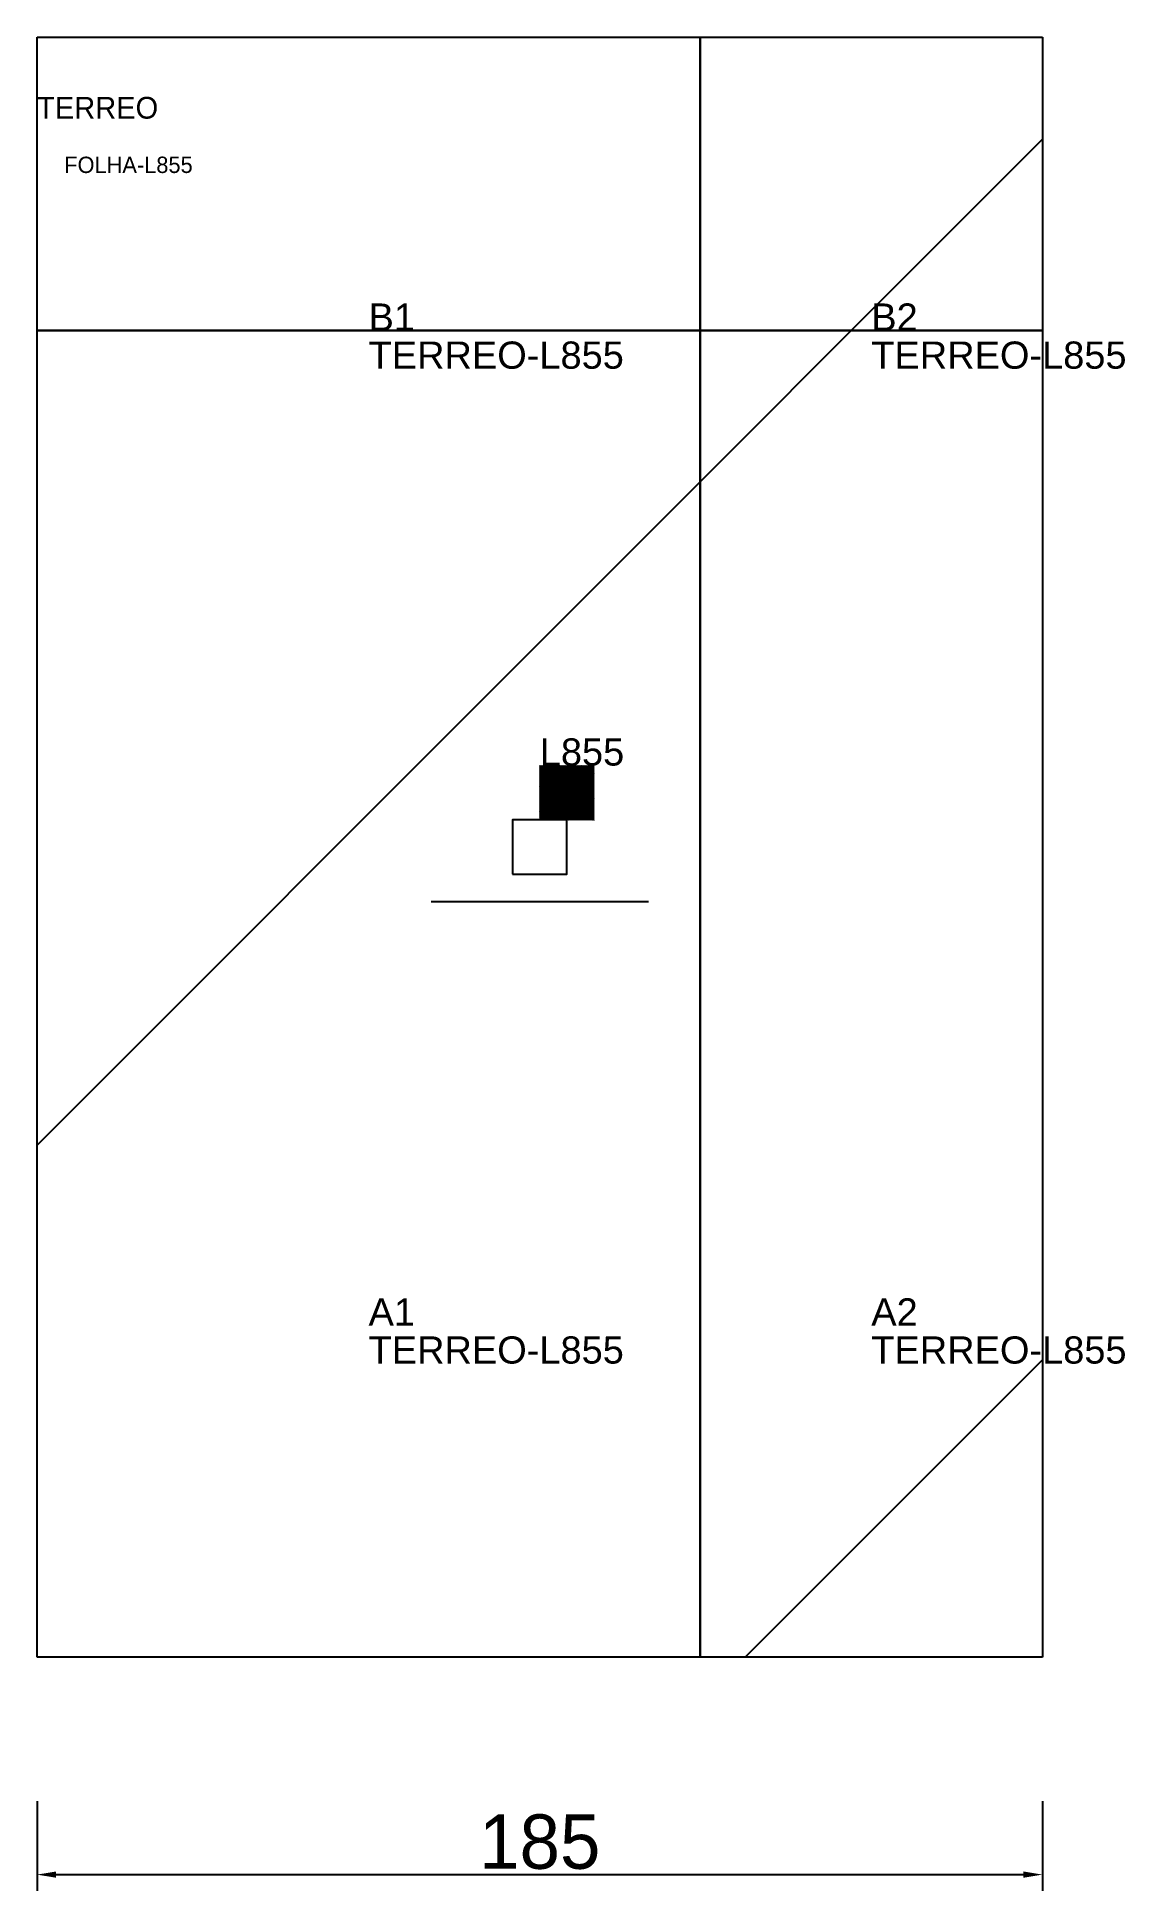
# Model space of a CAD drawing. Header units: metres. Extents: x 222 to 422, y -140 to 202.
import ezdxf

# ---------------------------------------------------------------- set-up
doc = ezdxf.new("R2010")
doc.units = ezdxf.units.M
for name, color, linetype in [('3', 3, 'CONTINUOUS'), ('AUX00', 7, 'CONTINUOUS'), ('COTA', 241, 'CONTINUOUS'), ('FOLHA', 255, 'CONTINUOUS'), ('Hachura', 251, 'CONTINUOUS'), ('NOMENCLATURA', 7, 'CONTINUOUS'), ('Nível', 160, 'CONTINUOUS'), ('Painéis', 200, 'CONTINUOUS'), ('Pilares', 5, 'CONTINUOUS'), ('REAPROVEITAMENTO', 251, 'CONTINUOUS'), ('SARR_2.2x7', 40, 'CONTINUOUS')]:
    doc.layers.add(name, color=color, linetype=linetype)
doc.styles.add('ARIAL', font='Arial.ttf')
doc.styles.add('STR_STANDARD', font='arial.ttf')
doc.dimstyles.new('EZ DXF', dxfattribs={"dimtxt": 10, "dimasz": 3.5, "dimexe": 3, "dimexo": 1.5, "dimgap": 1, "dimtad": 1, "dimdec": 1, "dimdsep": 46, "dimcen": 2.5, "dimazin": 3, "dimtfac": 1, "dimtmove": 0, "dimatfit": 3})

msp = doc.modelspace()

# ---------------------------------------------------------------- hatches: boundary and pattern name
at = {"layer": 'Hachura'}
h = msp.add_hatch(dxfattribs=at)
h.set_pattern_fill('ANSI31', scale=50)
h.paths.add_polyline_path([(222.2, 201.5), (407.2, 201.5), (407.2, 115), (407.2, -96.5), (262.2, -96.5), (222.2, -96.5)])
h = msp.add_hatch(dxfattribs=at)
h.set_pattern_fill('ANSI31', scale=50)
h.paths.add_polyline_path([(222.2, 201.5), (407.2, 201.5), (407.2, 115), (407.2, -96.5), (262.2, -96.5), (222.2, -96.5)])
at = {"layer": 'Reaproveitamento'}
h = msp.add_hatch(dxfattribs=at)
h.set_pattern_fill('SOLID')
h.paths.add_polyline_path([(314.7, 57.5), (324.7, 57.5), (324.7, 67.5), (314.7, 67.5)])
h = msp.add_hatch(dxfattribs=at)
h.set_pattern_fill('SOLID')
h.paths.add_polyline_path([(314.7, 57.5), (324.7, 57.5), (324.7, 67.5), (314.7, 67.5)])

# ---------------------------------------------------------------- linework, layer by layer
at = {"layer": '3'}
for points in [[(344.2, -96.5), (344.2, 201.5)], [(344.2, -96.5), (344.2, 201.5)], [(222.2, 147.5), (407.2, 147.5)], [(222.2, 147.5), (407.2, 147.5)]]:
    msp.add_lwpolyline(points, close=True, dxfattribs=at)
at = {"layer": 'Painéis', "color": 200}
for p, q in [((222.2, 201.5), (407.2, 201.5)), ((222.2, -96.5), (222.2, 201.5)), ((222.2, 201.5), (407.2, 201.5)), ((222.2, -96.5), (222.2, 201.5)), ((407.2, 201.5), (407.2, 115)), ((407.2, 201.5), (407.2, 115)), ((407.2, 115), (407.2, -96.5)), ((407.2, 115), (407.2, -96.5)), ((262.2, -96.5), (222.2, -96.5)), ((262.2, -96.5), (222.2, -96.5)), ((407.2, -96.5), (262.2, -96.5)), ((407.2, -96.5), (262.2, -96.5))]:
    msp.add_line(p, q, dxfattribs=at)
at = {"layer": 'Pilares'}
msp.add_lwpolyline([(309.7, 47.5), (319.7, 47.5), (319.7, 57.5), (309.7, 57.5)], close=True, dxfattribs=at)
msp.add_lwpolyline([(309.7, 47.5), (319.7, 47.5), (319.7, 57.5), (309.7, 57.5)], close=True, dxfattribs=at)
at = {"layer": 'SARR_2.2x7'}
msp.add_line((294.7, 42.5), (334.7, 42.5), dxfattribs=at)
msp.add_line((294.7, 42.5), (334.7, 42.5), dxfattribs=at)

# ---------------------------------------------------------------- texts
at = {"layer": '3', "style": 'STR_STANDARD'}
for s, p in [('B1', (283.2, 147.5)), ('B1', (283.2, 147.5)), ('B2', (375.7, 147.5)), ('B2', (375.7, 147.5)), ('A1', (283.2, -35.5)), ('A1', (283.2, -35.5)), ('A2', (375.7, -35.5)), ('A2', (375.7, -35.5))]:
    msp.add_text(s, height=5, dxfattribs=at).set_placement(p)
at = {"layer": 'AUX00', "style": 'STR_STANDARD'}
for p in [(283.2, 140.5), (283.2, 140.5), (375.7, 140.5), (375.7, 140.5), (283.2, -42.5), (283.2, -42.5), (375.7, -42.5), (375.7, -42.5)]:
    msp.add_text('TERREO-L855', height=5, dxfattribs=at).set_placement(p)
at = {"layer": 'FOLHA'}
msp.add_text('FOLHA-L855', height=3, dxfattribs=at).set_placement((227.2, 176.5))
msp.add_text('FOLHA-L855', height=3, dxfattribs=at).set_placement((227.2, 176.5))
at = {"layer": 'NOMENCLATURA', "insert": (314.7, 72.5), "char_height": 5, "attachment_point": 1, "style": 'ARIAL'}
msp.add_mtext('L855', dxfattribs=at)
msp.add_mtext('L855', dxfattribs=at)
at = {"layer": 'Nível'}
msp.add_text('TERREO', height=4, dxfattribs=at).set_placement((222.2, 186.5))
msp.add_text('TERREO', height=4, dxfattribs=at).set_placement((222.2, 186.5))

# ---------------------------------------------------------------- dimensions: what is measured, and where the dimension line sits
at = {"layer": 'COTA'}
msp.add_linear_dim(base=(222.2, -136.5), p1=(222.2, -121.5), p2=(407.2, -121.5), dimstyle='EZ DXF', dxfattribs=at).render()
msp.add_linear_dim(base=(222.2, -136.5), p1=(222.2, -121.5), p2=(407.2, -121.5), dimstyle='EZ DXF', dxfattribs=at).render()

doc.saveas('drawing.dxf')
